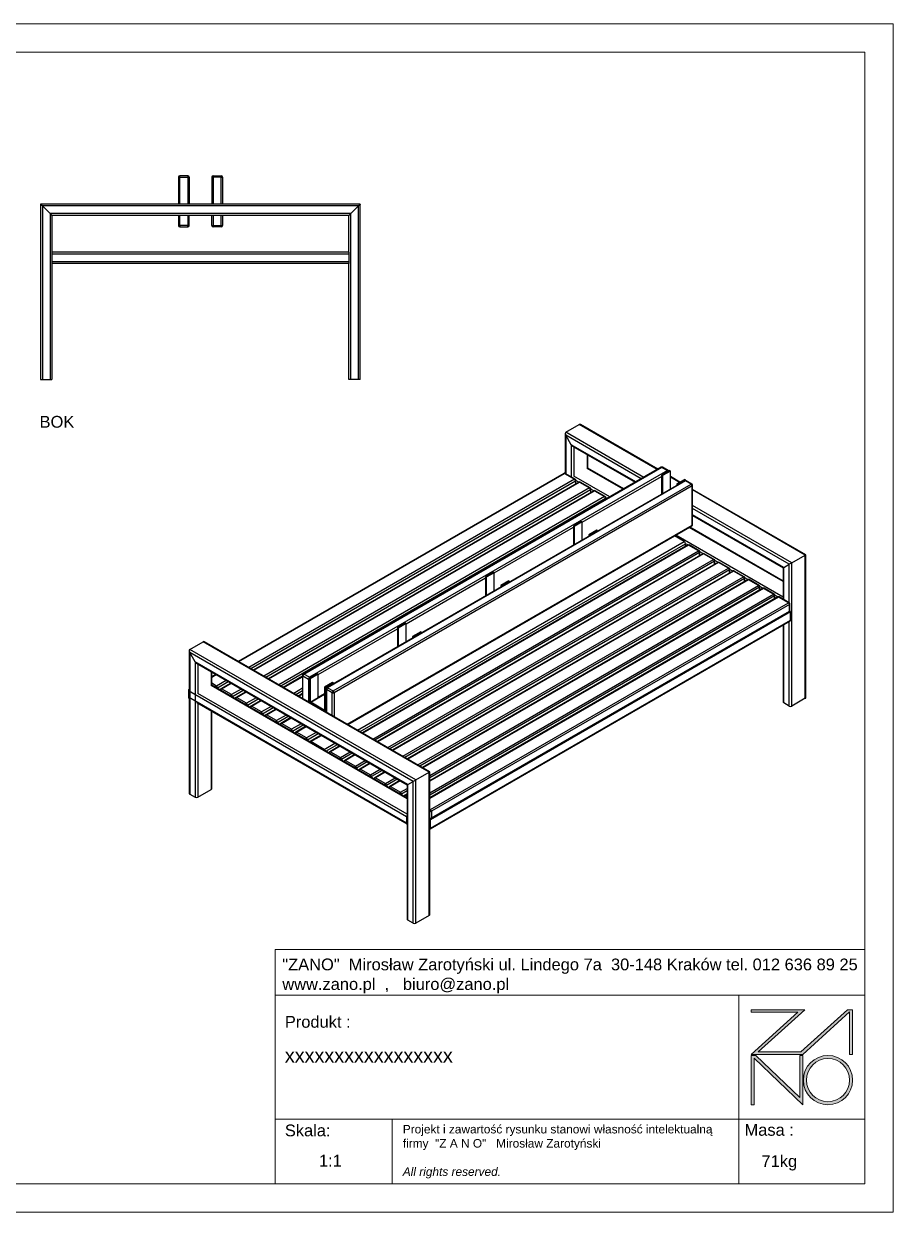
# Model space of a CAD drawing. Header units: millimetres. Extents: x 5602 to 11542, y -2001 to 2199.
# Drawn here: x 8468 to 11542, y -2001 to 2199 of the extents above; entities that cross this region are included whole.
import ezdxf

# ---------------------------------------------------------------- set-up
doc = ezdxf.new("R2010")
doc.units = ezdxf.units.MM
doc.layers.add('tabelka', color=155, linetype='Continuous')
doc.layers.add('WYMIAR', color=96, linetype='Continuous')

# ---------------------------------------------------------------- blocks, each defined once
blk = doc.blocks.new('izometria')
for p, q in [((2655.9, 1283.5), (2703.4, 1310.9)), ((2979.1, 1151.8), (2703.4, 1310.9)), ((2981, 1152.9), (2707.9, 1310.5)), ((2654, 1279.4), (2654, 1140.5)), ((2931.6, 1124.3), (2655.9, 1283.5)), ((2675.1, 1239.7), (2655.9, 1273.1)), ((2922.5, 1119.1), (2655.9, 1273.1)), ((2655.9, 1273.1), (2655.9, 1137.1)), ((2903.3, 1108), (2675.1, 1239.7)), ((2675.1, 1239.7), (2675.1, 1126)), ((2679.6, 1235), (2901.4, 1106.9)), ((2684.2, 1232.3), (2684.2, 1128.4)), ((2731.7, 1204.9), (2731.7, 1155.8)), ((2733.5, 1156.9), (2733.5, 1203.8)), ((2648.8, 1138.2), (1498.2, 474)), ((1499.7, 473.1), (2651.3, 1138)), ((2993.2, 1159.9), (1727.5, 429.2)), ((1730, 429), (2995.7, 1159.7)), ((3015.5, 1148.2), (1749.8, 417.6)), ((2651.3, 1138), (2686.7, 1117.6)), ((2689.2, 1117.8), (2653.8, 1138.2)), ((2858.9, 1082.4), (2731.7, 1155.8)), ((2860.7, 1083.4), (2733.5, 1156.9)), ((3022.6, 1148.2), (2994.3, 1131.9)), ((2995.7, 1159.7), (3015.5, 1148.2)), ((3025.4, 1146.6), (2997.1, 1130.3)), ((3018, 1148.5), (2998.2, 1159.9)), ((3022.6, 1148.2), (3025.4, 1146.6)), ((3025.4, 1082.2), (3025.4, 1146.6)), ((2686.7, 1117.6), (1535, 452.7)), ((1542.1, 448.7), (2690.2, 1111.5)), ((2701.9, 1107.6), (1551.2, 443.4)), ((1552.7, 442.5), (2704.4, 1107.4)), ((3076.6, 1111.7), (1810.9, 381.1)), ((3079.1, 1111.5), (1813.4, 380.8)), ((1833.2, 369.4), (3098.9, 1100.1)), ((3102.5, 1093.9), (1836.8, 363.3)), ((2811.4, 1054.9), (2684.2, 1128.4)), ((2690.2, 1111.5), (2690.2, 1100.9)), ((2701.9, 1107.7), (2691.7, 1113.6)), ((2691.7, 1101.8), (2691.7, 1113.5)), ((2704.4, 1107.4), (2739.7, 1087)), ((2742.2, 1087.2), (2706.9, 1107.6)), ((2714.3, 966.2), (2994.3, 1127.8)), ((2994.3, 1131.9), (2994.3, 1064.2)), ((2994.3, 1131.9), (2997.1, 1130.3)), ((2997.1, 1130.3), (2997.1, 1065.8)), ((3059.5, 1107.5), (3025.4, 1127.2)), ((3057.6, 1106.4), (3025.4, 1125)), ((3076.3, 1117.2), (3048, 1100.9)), ((3050.9, 1099.3), (3048, 1100.9)), ((3048, 1100.9), (3048, 1095.2)), ((3079.1, 1115.6), (3050.9, 1099.3)), ((3050.9, 1099.3), (3050.9, 1096.9)), ((3079.1, 1115.6), (3076.3, 1117.2)), ((3079.1, 1112.4), (3079.1, 1115.6)), ((3098.9, 1100.1), (3079.1, 1111.5)), ((3101.4, 1100.3), (3081.6, 1111.7)), ((3102.5, 955.1), (3102.5, 1093.9)), ((3103.9, 957.2), (3103.9, 1096)), ((2739.7, 1087), (1588.1, 422.1)), ((1595.1, 418), (2743.3, 1080.8)), ((2754.9, 1077), (1604.3, 412.8)), ((1605.7, 411.9), (2757.4, 1076.8)), ((2792.8, 1056.4), (1641.1, 391.5)), ((1648.2, 387.4), (2796.3, 1050.2)), ((2743.3, 1080.8), (2743.3, 1070.3)), ((2744.7, 1071.1), (2744.7, 1082.9)), ((2755, 1077), (2744.7, 1082.9)), ((2757.4, 1076.8), (2792.8, 1056.4)), ((2795.3, 1056.6), (2759.9, 1077)), ((2796.3, 1050.2), (2796.3, 1046.2)), ((2797.8, 1047.1), (2797.8, 1052.3)), ((2802.3, 1049.7), (2797.8, 1052.3)), ((3504.3, 850.7), (3103.9, 1081.9)), ((3502.4, 849.7), (3103.9, 1079.7)), ((3454.9, 822.2), (3103.9, 1024.8)), ((3445.8, 817), (3103.9, 1014.4)), ((2711.4, 968.6), (2683.2, 952.3)), ((2714.3, 967), (2686, 950.7)), ((2711.4, 968.6), (2714.3, 967)), ((2714.3, 902.6), (2714.3, 967)), ((3426.6, 805.9), (3103.9, 992.2)), ((3103.9, 990), (3424.7, 804.8)), ((1883.6, 251.5), (3102.5, 955.1)), ((1885.1, 250.7), (3101.4, 952.8)), ((2403.1, 786.6), (2683.2, 948.2)), ((2683.2, 952.3), (2686, 950.7)), ((2683.2, 952.3), (2683.2, 884.6)), ((2686, 950.7), (2686, 886.2)), ((2765.2, 937.6), (2736.9, 921.3)), ((2768, 936), (2739.7, 919.6)), ((2768, 936), (2765.2, 937.6)), ((2768, 933.6), (2768, 936)), ((3424.7, 755.7), (3092.3, 947.6)), ((3424.7, 757.9), (3094.2, 948.7)), ((1919.4, 230.8), (3074.6, 897.7)), ((1928.5, 225.6), (3079.1, 889.9)), ((3087.2, 885.2), (1936.6, 220.9)), ((3089.7, 884.9), (1938.1, 220.1)), ((2739.7, 919.6), (2736.9, 921.3)), ((2736.9, 921.3), (2736.9, 915.6)), ((2739.7, 919.6), (2739.7, 917.3)), ((3074.6, 897.7), (3040.3, 917.5)), ((3424.7, 700.8), (3044.8, 920.2)), ((3079.1, 880.5), (3079.1, 889.9)), ((3087.3, 885.2), (3079.1, 889.9)), ((3125.1, 864.5), (3089.7, 884.9)), ((3127.6, 864.7), (3092.2, 885.2)), ((1973.4, 199.6), (3125.1, 864.5)), ((3128.6, 858.4), (1980.5, 195.6)), ((3140.3, 854.5), (1989.6, 190.3)), ((3142.8, 854.3), (1991.1, 189.4)), ((3128.6, 847.8), (3128.6, 858.4)), ((3140.3, 854.6), (3130.1, 860.5)), ((3130.1, 848.7), (3130.1, 860.4)), ((3178.1, 833.9), (3142.8, 854.3)), ((3180.6, 834.1), (3145.3, 854.5)), ((3454.9, 822.2), (3502.4, 849.7)), ((3502.4, 343.4), (3502.4, 849.7)), ((3504.3, 346), (3504.3, 850.7)), ((2026.5, 169), (3178.1, 833.9)), ((3181.7, 827.8), (2033.5, 165)), ((3193.3, 823.9), (2042.7, 159.7)), ((3195.8, 823.7), (2044.1, 158.8)), ((2079.5, 138.4), (3231.2, 803.3)), ((3181.7, 817.2), (3181.7, 827.8)), ((3193.4, 824), (3183.1, 829.9)), ((3183.1, 818.1), (3183.1, 829.8)), ((3231.2, 803.3), (3195.8, 823.7)), ((3233.7, 803.5), (3198.3, 823.9)), ((3236.2, 787.4), (3236.2, 799.2)), ((3246.4, 793.3), (3236.2, 799.2)), ((3424.7, 804.8), (3424.7, 693.2)), ((3426.6, 805.9), (3445.8, 817)), ((3426.6, 692.1), (3426.6, 805.9)), ((3445.8, 681), (3445.8, 817)), ((3454.9, 316), (3454.9, 822.2)), ((3234.7, 797.1), (2086.6, 134.3)), ((2092, 607), (2372, 768.6)), ((3246.3, 793.3), (2095.7, 129.1)), ((3248.8, 793.1), (2097.2, 128.2)), ((2132.5, 107.8), (3284.2, 772.7)), ((3287.7, 766.5), (2139.6, 103.7)), ((3299.4, 762.7), (2148.7, 98.4)), ((3301.9, 762.4), (2150.2, 97.6)), ((2400.3, 789), (2372, 772.7)), ((2372, 772.7), (2374.9, 771.1)), ((2372, 772.7), (2372, 705)), ((2403.1, 787.4), (2374.9, 771.1)), ((2374.9, 771.1), (2374.9, 706.6)), ((2400.3, 789), (2403.1, 787.4)), ((2403.1, 722.9), (2403.1, 787.4)), ((2454.1, 758), (2425.8, 741.7)), ((2456.9, 756.4), (2428.6, 740)), ((2456.9, 756.4), (2454.1, 758)), ((2456.9, 754), (2456.9, 756.4)), ((3234.7, 786.6), (3234.7, 797.1)), ((3284.2, 772.7), (3248.8, 793.1)), ((3286.7, 772.9), (3251.3, 793.3)), ((3287.7, 756), (3287.7, 766.5)), ((3289.2, 756.8), (3289.2, 768.6)), ((3299.4, 762.7), (3289.2, 768.6)), ((3337.2, 742), (3301.9, 762.4)), ((3339.7, 742.3), (3304.4, 762.7)), ((2174.9, 71.1), (3337.2, 742)), ((3340.8, 735.9), (2174.9, 62.9)), ((3352.4, 732.1), (2174.9, 52.3)), ((3354.9, 731.8), (2174.9, 50.6)), ((2428.6, 740), (2425.8, 741.7)), ((2425.8, 741.7), (2425.8, 736)), ((2428.6, 740), (2428.6, 737.6)), ((3340.8, 725.4), (3340.8, 735.9)), ((3342.2, 726.2), (3342.2, 738)), ((3352.5, 732.1), (3342.2, 738)), ((3390.3, 711.4), (3354.9, 731.8)), ((3392.8, 711.7), (3357.4, 732.1)), ((2174.9, 9.8), (3390.3, 711.4)), ((3393.8, 705.3), (2174.9, 1.7)), ((3405.4, 701.5), (2174.9, -8.9)), ((3407.9, 701.2), (2174.9, -10.6)), ((2177.6, -49.9), (3443.3, 680.8)), ((3446.8, 674.7), (2181.1, -56)), ((3393.8, 694.7), (3393.8, 705.3)), ((3405.5, 701.5), (3395.3, 707.4)), ((3395.3, 695.6), (3395.3, 707.3)), ((3443.3, 680.8), (3407.9, 701.2)), ((3445.8, 681.1), (3410.4, 701.5)), ((3446.8, 651.8), (3446.8, 674.7)), ((3448.3, 653.9), (3448.3, 676.7)), ((2177.6, -85), (3450.4, 649.8)), ((2180.1, -81.2), (3445.8, 649.5)), ((2181.1, -78.9), (3446.8, 651.8)), ((3450.4, 649.8), (3447.6, 651.4)), ((3450.4, 619.6), (3450.4, 649.8)), ((1780.9, 427.3), (2060.9, 589)), ((2089.2, 609.4), (2060.9, 593.1)), ((2060.9, 593.1), (2060.9, 525.4)), ((2060.9, 593.1), (2063.7, 591.4)), ((2092, 607.8), (2063.7, 591.4)), ((2063.7, 591.4), (2063.7, 527)), ((2089.2, 609.4), (2092, 607.8)), ((2092, 543.3), (2092, 607.8)), ((2176.5, -117.5), (3449.3, 617.3)), ((2177.6, -115.2), (3450.4, 619.6)), ((3424.7, 603.1), (3424.7, 329.7)), ((3426.6, 327.1), (3426.6, 604.2)), ((3445.8, 316), (3445.8, 615.3)), ((2142.9, 578.4), (2114.6, 562.1)), ((2117.5, 560.4), (2114.6, 562.1)), ((2114.6, 562.1), (2114.6, 556.4)), ((2145.8, 576.8), (2117.5, 560.4)), ((2117.5, 560.4), (2117.5, 558)), ((2145.8, 576.8), (2142.9, 578.4)), ((2145.8, 574.4), (2145.8, 576.8)), ((1324.6, 511.9), (1324.6, 373.1)), ((1326.5, 516.1), (1374, 543.5)), ((2125.5, 54.8), (1326.5, 516.1)), ((2116.5, 49.6), (1326.5, 505.6)), ((1345.7, 472.3), (1326.5, 505.6)), ((1326.5, 505.6), (1326.5, 4.6)), ((2173.1, 82.2), (1374, 543.5)), ((2174.9, 83.3), (1378.6, 543.1)), ((2097.3, 38.5), (1345.7, 472.3)), ((1345.7, 472.3), (1345.7, -6.5)), ((1350.3, 467.5), (2095.4, 37.4)), ((1354.8, 464.9), (1354.8, 360.9)), ((1402.3, 437.5), (1402.3, 388.4)), ((1404.2, 389.5), (1404.2, 436.4)), ((1418.6, 428.1), (1404.2, 419.7)), ((1404.2, 418), (1420.1, 427.2)), ((1725, 421.2), (1657.3, 382.1)), ((1725, 424.9), (1725, 343.1)), ((1726.4, 422.9), (1746.2, 411.4)), ((1726.4, 342.2), (1726.4, 422.9)), ((1749.8, 417.6), (1730, 429)), ((1778.1, 429.8), (1749.8, 413.5)), ((1780.9, 428.2), (1752.6, 411.8)), ((1778.1, 429.8), (1780.9, 428.2)), ((1780.9, 346.5), (1780.9, 428.2)), ((2095.4, -11.7), (1402.3, 388.4)), ((1421, 386.9), (1404.2, 396.6)), ((2095.4, -9.6), (1404.2, 389.5)), ((1455.5, 406.8), (1421, 386.9)), ((1424.5, 380.8), (1462.5, 402.7)), ((1424.5, 377.7), (1424.5, 380.8)), ((1471.7, 397.4), (1436.2, 376.9)), ((1438.7, 376.7), (1473.1, 396.6)), ((1658.8, 381.3), (1725, 419.5)), ((1725, 378.7), (1694.1, 360.9)), ((1746.2, 411.4), (1746.2, 330.8)), ((1749.8, 413.5), (1752.6, 411.8)), ((1749.8, 413.5), (1749.8, 331.8)), ((1752.6, 411.8), (1752.6, 330.2)), ((1831.8, 398.8), (1803.5, 382.4)), ((1806.4, 380.8), (1803.5, 382.4)), ((1803.5, 382.4), (1803.5, 300.8)), ((1834.6, 397.1), (1806.4, 380.8)), ((1806.4, 380.8), (1806.4, 299.2)), ((1813.4, 380.8), (1833.2, 369.4)), ((1834.6, 397.1), (1831.8, 398.8)), ((1834.6, 394.7), (1834.6, 397.1)), ((2092.7, -75.5), (1322, 369.4)), ((1322, 369.4), (1322, 347.2)), ((2092.7, -97.7), (1322, 347.2)), ((1323.3, 344.3), (1324.6, 343.5)), ((1324.6, 343.5), (1324.6, 7.2)), ((2095.4, -66.6), (1354.8, 360.9)), ((1433.7, 372.6), (1433.7, 372.4)), ((1433.7, 372.6), (1433.7, 372.4)), ((1474, 356.3), (1438.7, 376.7)), ((1508.5, 376.2), (1474, 356.3)), ((1477.5, 350.2), (1515.6, 372.1)), ((1477.5, 347.1), (1477.5, 350.2)), ((1486.7, 342), (1486.7, 341.8)), ((1486.7, 342), (1486.7, 341.8)), ((1524.7, 366.8), (1489.2, 346.3)), ((1491.7, 346.1), (1526.2, 366)), ((1527, 325.7), (1491.7, 346.1)), ((1561.5, 345.6), (1527, 325.7)), ((1530.6, 319.5), (1568.6, 341.5)), ((1577.7, 336.2), (1542.2, 315.7)), ((1701.2, 356.8), (1725, 370.5)), ((1725, 360), (1710.3, 351.5)), ((1711.8, 350.7), (1725, 358.3)), ((1752.6, 330.2), (1780.9, 346.5)), ((1754.3, 329.2), (1803.5, 357.6)), ((1803.5, 359.8), (1780.9, 346.7)), ((1808.4, 376.7), (1808.4, 294.9)), ((1829.7, 363.3), (1809.9, 374.7)), ((1809.9, 374.7), (1809.9, 294.1)), ((1829.7, 282.6), (1829.7, 363.3)), ((1836.8, 363.3), (1836.8, 278.5)), ((3502.4, 343.4), (3454.9, 316)), ((1350.3, 328.7), (2094.1, -100.7)), ((1354.8, 326.1), (1354.8, -6.5)), ((1402.3, 298.7), (1402.3, 20.9)), ((1404.2, 23.5), (1404.2, 297.6)), ((1530.6, 316.5), (1530.6, 319.5)), ((1539.7, 311.4), (1539.7, 311.2)), ((1539.7, 311.4), (1539.7, 311.2)), ((1544.7, 315.5), (1579.2, 335.4)), ((1580.1, 295.1), (1544.7, 315.5)), ((1614.6, 315), (1580.1, 295.1)), ((1583.6, 288.9), (1621.6, 310.9)), ((1630.8, 305.6), (1595.3, 285.1)), ((1597.8, 284.8), (1632.2, 304.8)), ((1749.8, 331.8), (1752.6, 330.2)), ((1752.4, 330.3), (1751.1, 329.5)), ((1753.1, 326.9), (1754.3, 327.6)), ((1801.8, 301.8), (1754.3, 329.2)), ((1801.8, 300.1), (1754.3, 327.6)), ((1772.3, 315.8), (1773.5, 316.5)), ((1778.5, 312.2), (1779.8, 312.9)), ((1801.8, 301.8), (1803.5, 302.8)), ((1806.4, 299.2), (1803.5, 300.8)), ((1806.4, 299.2), (1808.4, 300.4)), ((1808.2, 295), (1808.4, 295.1)), ((3445.8, 316), (3426.6, 327.1)), ((1583.6, 285.9), (1583.6, 288.9)), ((1592.8, 280.8), (1592.8, 280.6)), ((1592.8, 280.8), (1592.8, 280.6)), ((1633.1, 264.4), (1597.8, 284.8)), ((1667.6, 284.3), (1633.1, 264.4)), ((1636.6, 258.3), (1674.7, 280.3)), ((1636.6, 255.3), (1636.6, 258.3)), ((1683.8, 275), (1648.3, 254.5)), ((1650.8, 254.2), (1685.3, 274.1)), ((1686.1, 233.8), (1650.8, 254.2)), ((1720.6, 253.7), (1686.1, 233.8)), ((1645.8, 250.2), (1645.8, 250)), ((1645.8, 250.2), (1645.8, 250)), ((1689.7, 227.7), (1727.7, 249.6)), ((1689.7, 224.6), (1689.7, 227.7)), ((1698.8, 219.5), (1698.8, 219.4)), ((1698.8, 219.5), (1698.8, 219.4)), ((1736.8, 244.4), (1701.3, 223.9)), ((1703.8, 223.6), (1738.3, 243.5)), ((1739.2, 203.2), (1703.8, 223.6)), ((1773.7, 223.1), (1739.2, 203.2)), ((1742.7, 197.1), (1780.7, 219)), ((1790.5, 213.4), (1751.1, 190.7)), ((1754.3, 190.4), (1792.3, 212.3)), ((1742.7, 194), (1742.7, 197.1)), ((1753.1, 188), (1754.3, 188.8)), ((1801.8, 163), (1754.3, 190.4)), ((1801.8, 161.3), (1754.3, 188.8)), ((1772.3, 176.9), (1773.5, 177.7)), ((1778.5, 173.3), (1779.8, 174.1)), ((1801.8, 163), (1839.8, 184.9)), ((1808.2, 156.2), (1848.9, 179.7)), ((1857, 175), (1821.5, 154.5)), ((1858.5, 174.1), (1824, 154.2)), ((1819, 150.1), (1819, 150)), ((1819, 150), (1819, 150.1)), ((1824, 154.2), (1859.4, 133.8)), ((1859.4, 133.8), (1893.9, 153.7)), ((1900.9, 149.6), (1862.9, 127.7)), ((1862.9, 127.7), (1862.9, 124.6)), ((1910.1, 144.4), (1874.6, 123.9)), ((1911.5, 143.5), (1877.1, 123.6)), ((1872.1, 119.5), (1872.1, 119.4)), ((1872.1, 119.3), (1872.1, 119.5)), ((1877.1, 123.6), (1912.4, 103.2)), ((1912.4, 103.2), (1946.9, 123.1)), ((1954, 119), (1916, 97.1)), ((1916, 97.1), (1916, 94)), ((1925.1, 88.9), (1925.1, 88.7)), ((1925.1, 88.7), (1925.1, 88.9)), ((1963.1, 113.7), (1927.6, 93.2)), ((1964.6, 112.9), (1930.1, 93)), ((1930.1, 93), (1965.4, 72.6)), ((1965.4, 72.6), (1999.9, 92.5)), ((2007, 88.4), (1969, 66.5)), ((1969, 66.5), (1969, 63.4)), ((1978.1, 58.3), (1978.1, 58.1)), ((1978.1, 58.1), (1978.1, 58.3)), ((2016.1, 83.1), (1980.6, 62.6)), ((2017.6, 82.3), (1983.1, 62.4)), ((1983.1, 62.4), (2018.5, 42)), ((2018.5, 42), (2053, 61.9)), ((2060, 57.8), (2022, 35.8)), ((2069.2, 52.5), (2033.7, 32)), ((2070.6, 51.7), (2036.2, 31.8)), ((2097.3, 38.5), (2116.5, 49.6)), ((2116.5, -451.4), (2116.5, 49.6)), ((2125.5, 54.8), (2173.1, 82.2)), ((2125.5, -451.4), (2125.5, 54.8)), ((2173.1, -424), (2173.1, 82.2)), ((2174.9, -421.4), (2174.9, 83.3)), ((1326.5, 4.6), (1345.7, -6.5)), ((1354.8, -6.5), (1402.3, 20.9)), ((2022, 35.8), (2022, 32.8)), ((2031.2, 27.7), (2031.2, 27.5)), ((2031.2, 27.5), (2031.2, 27.7)), ((2036.2, 31.8), (2071.5, 11.4)), ((2071.5, 11.4), (2095.4, 25.1)), ((2095.4, 17), (2075.1, 5.2)), ((2075.1, 5.2), (2075.1, 2.2)), ((2095.4, 6.4), (2086.7, 1.4)), ((2095.4, 4.7), (2089.2, 1.1)), ((2089.2, 1.1), (2095.4, -2.4)), ((2095.4, 37.4), (2095.4, -437.7)), ((2097.3, -440.3), (2097.3, 38.5)), ((2084.2, -2.9), (2084.2, -3.1)), ((2084.2, -3.1), (2084.2, -2.9)), ((2092.7, -75.5), (2092.7, -97.7)), ((2094.1, -74.7), (2094.1, -96.9)), ((2174.9, -48.3), (2177.6, -49.9)), ((2174.9, -81.1), (2175.1, -81.2)), ((2177.6, -85), (2174.9, -83.5)), ((2181.1, -56), (2181.1, -78.9)), ((2095.4, -97.6), (2094.1, -96.9)), ((2177.6, -115.2), (2177.6, -85)), ((2116.5, -451.4), (2097.3, -440.3)), ((2173.1, -424), (2125.5, -451.4))]:
    blk.add_line(p, q)
at = {"flags": 128}
for points in [[(3450.4, 619.6), (3450.3, 618.8), (3450.1, 618.2), (3449.8, 617.6), (3449.3, 617.3), (3449.3, 617.3)], [(2175.1, -81.2), (2175.1, -81.2), (2174.9, -81.1)], [(2174.9, -117.6), (2175.4, -117.7), (2176, -117.7), (2176.5, -117.5), (2177, -117.1), (2177.3, -116.6), (2177.5, -116), (2177.6, -115.2)]]:
    blk.add_lwpolyline(points, dxfattribs=at)
for centre, radius, start, end in [((2651.3, 1133.9), 5, 60.0027, 119.9973), ((2649.9, 1136), 2.51, 54.3828, 114.3071), ((2652.8, 1136), 2.51, 65.6918, 125.6187), ((2661.9, 1136), 10.7, 137.849, 164.1219), ((2995.7, 1155.6), 5, 60.0027, 119.9973), ((2994.2, 1157.6), 2.51, 54.3811, 114.3089), ((2997.2, 1157.6), 2.51, 65.6903, 125.6202), ((3017, 1146.2), 2.51, 65.6903, 125.6202), ((3011.7, 1142.1), 7.21, 28.856, 58.0456), ((3015.5, 1144.2), 5, 30.0039, 60.0027), ((2688.2, 1115.5), 2.51, 65.6918, 125.6187), ((2682.6, 1111.1), 7.68, 2.6054, 57.3944), ((2686.7, 1113.5), 5, 0, 60.0027), ((2689.2, 1113.8), 2.51, 294.3748, 354.3035), ((2704.4, 1103.3), 5, 60.0027, 119.9973), ((2702.9, 1105.3), 2.51, 54.3827, 114.3073), ((2705.8, 1105.3), 2.51, 65.6918, 125.6187), ((3079.1, 1107.4), 5, 60.0027, 119.9973), ((3077.7, 1109.5), 2.51, 54.3814, 114.3081), ((3080.6, 1109.5), 2.51, 65.6903, 125.6202), ((3100.4, 1098), 2.51, 65.6903, 125.6202), ((3094.8, 1093.6), 7.68, 2.6052, 57.3948), ((3098.9, 1096), 5, 0, 60.0027), ((3101.4, 1096.2), 2.51, 294.3735, 354.3057), ((2741.2, 1084.9), 2.51, 65.6918, 125.6187), ((2735.6, 1080.5), 7.68, 2.6055, 57.3944), ((2739.7, 1082.9), 5, 0, 60.0027), ((2742.2, 1083.1), 2.51, 294.3754, 354.3032), ((2757.4, 1072.7), 5, 60.0027, 119.9973), ((2755.9, 1074.7), 2.51, 54.3828, 114.3072), ((2758.9, 1074.7), 2.51, 65.6918, 125.6187), ((2794.2, 1054.3), 2.51, 65.6918, 125.6187), ((2788.6, 1049.9), 7.68, 2.6053, 57.3945), ((2792.8, 1052.3), 5, 0, 60.0027), ((2795.3, 1052.5), 2.51, 294.3745, 354.3035), ((3098.9, 957.2), 5, 299.9973, 0), ((3099.7, 955), 2.75, 308.4608, 2.8523), ((3101.4, 957.4), 2.51, 294.3735, 354.3057), ((3069.3, 889.4), 9.84, 2.6054, 57.3945), ((3089.7, 880.8), 5, 60.0027, 119.9973), ((3088.3, 882.9), 2.51, 54.3827, 114.3077), ((3091.2, 882.9), 2.51, 65.6918, 125.6187), ((3126.6, 862.5), 2.51, 65.6918, 125.6187), ((3121, 858), 7.68, 2.6053, 57.3945), ((3125.1, 860.4), 5, 0, 60.0027), ((3127.6, 860.7), 2.51, 294.3735, 354.3057), ((3142.8, 850.2), 5, 60.0027, 119.9973), ((3141.3, 852.2), 2.51, 54.3833, 114.3071), ((3144.2, 852.2), 2.51, 65.6918, 125.6187), ((3179.6, 831.8), 2.51, 65.6918, 125.6187), ((3174, 827.4), 7.68, 2.605, 57.3948), ((3178.1, 829.8), 5, 0, 60.0027), ((3180.6, 830.1), 2.51, 294.375, 354.3019), ((3195.8, 819.6), 5, 60.0027, 119.9973), ((3194.4, 821.6), 2.51, 54.3825, 114.307), ((3197.3, 821.6), 2.51, 65.6918, 125.6187), ((3232.6, 801.2), 2.51, 65.6918, 125.6187), ((3227, 796.8), 7.68, 2.6059, 57.3943), ((3231.2, 799.2), 5, 0, 60.0027), ((3233.7, 799.4), 2.51, 294.3765, 354.3026), ((3248.8, 789), 5, 60.0027, 119.9973), ((3247.4, 791), 2.51, 54.3825, 114.307), ((3250.3, 791), 2.51, 65.6918, 125.6187), ((3285.7, 770.6), 2.51, 65.6918, 125.6187), ((3280.1, 766.2), 7.68, 2.6059, 57.3939), ((3284.2, 768.6), 5, 0, 60.0027), ((3286.7, 768.8), 2.51, 294.3765, 354.3026), ((3301.9, 758.4), 5, 60.0027, 119.9973), ((3300.4, 760.4), 2.51, 54.383, 114.3066), ((3303.3, 760.4), 2.51, 65.6918, 125.6187), ((3338.7, 740), 2.51, 65.6918, 125.6187), ((3333.1, 735.6), 7.68, 2.6058, 57.394), ((3337.2, 738), 5, 360, 60.0027), ((3339.7, 738.2), 2.51, 294.3749, 354.3043), ((3354.9, 727.8), 5, 60.0027, 119.9973), ((3353.4, 729.8), 2.51, 54.3827, 114.3077), ((3356.4, 729.8), 2.51, 65.6918, 125.6187), ((3391.7, 709.4), 2.51, 65.6918, 125.6187), ((3386.1, 704.9), 7.68, 2.6058, 57.394), ((3390.3, 707.3), 5, 0, 60.0027), ((3392.8, 707.6), 2.51, 294.3765, 354.3026), ((3407.9, 697.1), 5, 60.0027, 119.9973), ((3406.5, 699.2), 2.52, 54.3846, 114.3049), ((3409.4, 699.2), 2.51, 65.6918, 125.6187), ((3432.8, 691), 10.8, 138.0198, 161.0264), ((3430.7, 692.2), 7.22, 145.097, 166.6009), ((3444.8, 678.8), 2.51, 65.6918, 125.6187), ((3439.2, 674.3), 7.68, 2.6058, 57.394), ((3443.3, 676.7), 5, 0, 60.0027), ((3445.8, 677), 2.51, 294.3765, 354.3026), ((3443.3, 653.9), 5, 299.9973, 0), ((3444.6, 651.5), 2.27, 302.0968, 9.2118), ((3445.8, 654.1), 2.51, 294.3765, 354.3026), ((1730, 424.9), 5, 119.9973, 180), ((1727.5, 425.1), 2.51, 185.695, 245.6253), ((1734.1, 422.5), 7.68, 122.6053, 177.3947), ((1728.5, 426.9), 2.51, 54.3811, 114.3089), ((1425.2, 380.4), 7.74, 122.6459, 169.8357), ((1421.1, 387.3), 7.38, 266.8359, 297.7976), ((1416.8, 380.4), 7.68, 2.6054, 57.3944), ((1753.9, 411.1), 7.68, 122.6053, 177.3947), ((1749.6, 417.8), 7.21, 241.9602, 271.1439), ((1746, 411.4), 7.21, 28.856, 58.0456), ((1813.4, 376.7), 5, 119.9973, 180), ((1817.6, 374.3), 7.68, 122.6053, 177.3947), ((1812, 378.8), 2.51, 54.3814, 114.3081), ((1331.9, 369), 9.9, 136.97, 177.3027), ((1325.1, 346.9), 3.14, 173.5804, 235.1072), ((1438.7, 372.6), 5, 119.9973, 180), ((1442.9, 370.1), 7.85, 122.9742, 169.5073), ((1437.2, 374.7), 2.51, 54.3827, 114.3073), ((1478.2, 349.8), 7.74, 122.6459, 169.8357), ((1474.1, 356.7), 7.38, 266.8359, 297.7974), ((1469.9, 349.8), 7.68, 2.6055, 57.3944), ((1491.7, 342), 5, 119.9973, 180), ((1496, 339.5), 7.85, 122.9742, 169.5073), ((1490.2, 344), 2.51, 54.3828, 114.3072), ((1810.9, 377), 2.51, 185.6934, 245.6263), ((1837.4, 362.9), 7.68, 122.6053, 177.3947), ((1833.2, 370.1), 7.69, 242.6095, 297.3905), ((1829.1, 362.9), 7.68, 2.6052, 57.3948), ((3501.1, 346.3), 3.22, 294.3769, 354.3037), ((1531.2, 319.1), 7.74, 122.6459, 169.8357), ((1527.1, 326.1), 7.37, 266.8357, 297.7979), ((1522.9, 319.2), 7.68, 2.6053, 57.3945), ((1544.7, 311.4), 5, 119.9973, 180), ((1549, 308.9), 7.85, 122.9742, 169.5073), ((1543.3, 313.4), 2.51, 54.3827, 114.3071), ((1584.3, 288.5), 7.74, 122.6459, 169.8357), ((1575.9, 288.6), 7.68, 2.6056, 57.3944), ((1752.5, 327.1), 2.76, 50.2926, 148.5436), ((1753.1, 326), 2.01, 51.6633, 128.0824), ((1796.5, 293.4), 9.9, 16.9712, 57.3031), ((1798.3, 294.6), 6.56, 24.1756, 57.726), ((3427.9, 330), 3.22, 185.6933, 245.6246), ((3450.4, 324.7), 9.84, 242.6105, 297.3901), ((1580.2, 295.5), 7.38, 266.8357, 297.7974), ((1597.8, 280.8), 5, 119.9973, 180), ((1602, 278.3), 7.85, 122.9742, 169.5073), ((1596.3, 282.8), 2.51, 54.3831, 114.3068), ((1637.3, 257.9), 7.74, 122.6459, 169.8357), ((1633.2, 264.8), 7.38, 266.8361, 297.7975), ((1629, 258), 7.68, 2.6055, 57.3943), ((1650.8, 250.2), 5, 119.9973, 180), ((1655.1, 247.7), 7.85, 122.9742, 169.5073), ((1649.3, 252.2), 2.51, 54.3827, 114.3068), ((1690.3, 227.3), 7.74, 122.6459, 169.8357), ((1686.2, 234.2), 7.37, 266.8353, 297.7983), ((1682, 227.4), 7.68, 2.6052, 57.3946), ((1703.8, 219.5), 5, 119.9973, 180), ((1708.1, 217), 7.85, 122.9742, 169.5073), ((1702.4, 221.6), 2.51, 54.3826, 114.3074), ((1743.4, 196.7), 7.74, 122.6459, 169.8357), ((1739.3, 203.6), 7.37, 266.8351, 297.7989), ((1735, 196.7), 7.68, 2.605, 57.3946), ((1752.5, 188.3), 2.76, 50.2918, 148.5437), ((1753.1, 187.2), 2.01, 51.6655, 128.0802), ((1796.5, 154.6), 9.89, 16.971, 57.3035), ((1798.3, 155.8), 6.56, 24.177, 57.7246), ((1824, 150.1), 5, 119.9973, 180), ((1828.2, 147.7), 7.74, 122.6459, 169.8357), ((1822.6, 152.2), 2.51, 54.3827, 114.3077), ((1863.7, 127.2), 7.85, 122.9742, 169.5073), ((1859.5, 134.3), 7.48, 267.0633, 297.5708), ((1855.2, 127.3), 7.68, 2.6053, 57.3945), ((1877.1, 119.5), 5, 119.9973, 180), ((1881.2, 117.1), 7.74, 122.6459, 169.8357), ((1875.6, 121.6), 2.51, 54.3833, 114.3071), ((1916.7, 96.6), 7.85, 122.9742, 169.5073), ((1912.5, 103.7), 7.48, 267.0615, 297.5726), ((1908.3, 96.7), 7.68, 2.605, 57.3948), ((1930.1, 88.9), 5, 119.9973, 180), ((1934.3, 86.5), 7.74, 122.6459, 169.8357), ((1928.6, 90.9), 2.51, 54.3825, 114.307), ((1969.7, 66), 7.85, 122.9742, 169.5073), ((1965.5, 73.1), 7.48, 267.0613, 297.5718), ((1961.3, 66.1), 7.68, 2.6059, 57.3943), ((1983.1, 58.3), 5, 119.9973, 180), ((1987.3, 55.9), 7.74, 122.6459, 169.8357), ((1981.7, 60.3), 2.51, 54.3825, 114.307), ((1327.8, 7.5), 3.22, 185.6948, 245.6252), ((1401, 23.9), 3.22, 294.3747, 354.3051), ((2022.8, 35.4), 7.85, 122.9742, 169.5073), ((2018.6, 42.5), 7.48, 267.0613, 297.5718), ((2014.3, 35.5), 7.68, 2.6059, 57.3939), ((2036.2, 27.7), 5, 119.9973, 180), ((2040.3, 25.2), 7.74, 122.6459, 169.8357), ((2034.7, 29.7), 2.51, 54.383, 114.3066), ((2075.8, 4.8), 7.85, 122.9742, 169.5073), ((2071.6, 11.9), 7.48, 267.0607, 297.5725), ((2067.4, 4.9), 7.68, 2.6058, 57.394), ((2089.2, -2.9), 5, 119.9973, 180), ((2093.4, -5.4), 7.74, 122.6459, 169.8357), ((2087.7, -0.9), 2.51, 54.3827, 114.3077), ((1350.3, 2.2), 9.84, 242.6097, 297.3903), ((2102.6, -76), 9.9, 136.97, 177.3027), ((2100.7, -75), 6.56, 144.1747, 177.7235), ((2181.6, -56.2), 7.48, 122.4234, 152.9445), ((2177.6, -49), 7.85, 250.4943, 297.0213), ((2177.6, -71.9), 7.85, 250.4943, 297.0213), ((2177.6, -76.8), 5, 240.0027, 299.9973), ((2173.4, -56.4), 7.68, 2.6058, 57.394), ((2178.9, -79.2), 2.27, 302.0968, 9.2118), ((2095.5, -98.2), 2.76, 170.2863, 268.5351), ((2096.1, -97.2), 2.01, 171.6617, 248.075), ((2098.6, -437.4), 3.22, 185.6936, 245.6257), ((2121, -442.7), 9.84, 242.6102, 297.3899), ((2171.7, -421.1), 3.22, 294.3758, 354.3055)]:
    blk.add_arc(centre, radius, start, end)
for centre, major_axis, ratio, start_param, end_param in [((2707.9, 1303.1), (-4.53, 7.84), 0.577335, 5.497828, 6.283145), ((2707.9, 1303.1), (-4.53, 7.84), 0.577335, 5.497828, 6.283145), ((2660.4, 1275.7), (-4.53, 7.84), 0.577335, 6.283145, 7.853941), ((2660.4, 1275.7), (-4.53, 7.84), 0.577335, 6.283145, 7.853941), ((2679.6, 1242.4), (-4.53, 7.84), 0.577335, 1.570756, 2.356235), ((2679.6, 1242.4), (-4.53, 7.84), 0.577335, 1.570756, 2.356235), ((3497.9, 847), (6.4, 3.7), 0.00007, 6.283145, 7.068543), ((3497.9, 847), (6.4, 3.7), 0.00007, 0.000041, 0.785358), ((3431.1, 808.5), (6.4, 3.7), 0.00007, 2.356154, 3.141552), ((3431.1, 808.5), (6.4, 3.7), 0.00007, 2.356154, 3.141633), ((3450.4, 819.6), (6.4, 3.7), 0.00007, 0.785358, 2.356154), ((3450.4, 819.6), (6.4, 3.7), 0.00007, 0.785358, 2.356154), ((1331, 508.2), (-4.53, 7.84), 0.577335, 6.283145, 7.853941), ((1331, 508.2), (-4.53, 7.84), 0.577335, 6.283145, 7.853941), ((1378.6, 535.7), (-4.53, 7.84), 0.577335, 5.497828, 6.283145), ((1378.6, 535.7), (-4.53, 7.84), 0.577335, 5.497828, 6.283145), ((1350.3, 474.9), (-4.53, 7.84), 0.577335, 1.570756, 2.356235), ((1350.3, 474.9), (-4.53, 7.84), 0.577335, 1.570756, 2.356235), ((2121, 52.2), (6.4, 3.7), 0.00007, 0.785358, 2.356154), ((2121, 52.2), (6.4, 3.7), 0.00007, 0.785358, 2.356154), ((2168.5, 79.6), (6.4, 3.7), 0.00007, 6.283145, 7.068543), ((2168.5, 79.6), (6.4, 3.7), 0.00007, 0.000041, 0.785358), ((2101.8, 41.1), (6.4, 3.7), 0.00007, 2.356154, 3.141552), ((2101.8, 41.1), (6.4, 3.7), 0.00007, 2.356154, 3.141633)]:
    blk.add_ellipse(centre, major_axis=major_axis, ratio=ratio, start_param=start_param, end_param=end_param)
blk = doc.blocks.new('zano')
at = {"layer": 'Defpoints', "lineweight": 5}
for points in [[(6270.2, 3716.2), (6270.2, 3707.4), (6434.8, 3707.4), (6270.2, 3558.4), (6452.4, 3558.4), (6617.9, 3708.2), (6617.9, 3558.4), (6628.6, 3558.4), (6628.6, 3716.2), (6610.7, 3716.2), (6446.1, 3567.2), (6295.4, 3567.2), (6459.9, 3716.2), (6270.2, 3716.2), (6270.2, 3707.4)], [(6270.2, 3554.4), (6286.2, 3554.4), (6441.7, 3405.6), (6441.7, 3554.4), (6452.4, 3554.4), (6452.4, 3380.5), (6281, 3544.6), (6281, 3380.5), (6270.2, 3380.5)]]:
    blk.add_hatch(color=251, dxfattribs=at).paths.add_polyline_path(points)
h = blk.add_hatch(color=251, dxfattribs=at)
h.paths.add_polyline_path([(6454.7, 3467.4, 1), (6628.6, 3467.4, 1)])
h.paths.add_polyline_path([(6617.9, 3467.4, -1), (6465.4, 3467.4, -1)], flags=16)
at = {"layer": 'Defpoints', "color": 251, "lineweight": 5}
blk.add_lwpolyline([(6434.8, 3707.4), (6270.2, 3558.4), (6452.4, 3558.4), (6617.9, 3708.2), (6617.9, 3558.4), (6628.6, 3558.4), (6628.6, 3716.2), (6610.7, 3716.2), (6446.1, 3567.2), (6295.4, 3567.2), (6459.9, 3716.2), (6270.2, 3716.2), (6270.2, 3707.4), (6432.1, 3707.4)], dxfattribs=at)
for points in [[(6270.2, 3716.2), (6270.2, 3707.4), (6434.8, 3707.4), (6270.2, 3558.4), (6452.4, 3558.4), (6617.9, 3708.2), (6617.9, 3558.4), (6628.6, 3558.4), (6628.6, 3716.2), (6610.7, 3716.2), (6446.1, 3567.2), (6295.4, 3567.2), (6459.9, 3716.2), (6270.2, 3716.2), (6270.2, 3707.4)], [(6270.2, 3554.4), (6286.2, 3554.4), (6441.7, 3405.6), (6441.7, 3554.4), (6452.4, 3554.4), (6452.4, 3380.5), (6281, 3544.6), (6281, 3380.5), (6270.2, 3380.5)]]:
    blk.add_lwpolyline(points, close=True, dxfattribs=at)
for radius in [87, 76.3]:
    blk.add_circle((6541.7, 3467.4), radius, dxfattribs=at)
blk = doc.blocks.new('TABELA')
at = {"layer": 'tabelka', "lineweight": 5}
for p, q in [((4587.4, 3929.4), (6672.4, 3929.4)), ((4587.4, 3767.6), (4587.4, 3929.4)), ((4587.4, 3929.4), (6672.4, 3929.4)), ((6226.5, 3767.6), (6226.5, 3329)), ((4587.4, 3329), (6672.4, 3329)), ((5001.6, 3329), (5001.6, 3100.4)), ((6226.5, 3329), (6226.5, 3100.4))]:
    blk.add_line(p, q, dxfattribs=at)
blk.add_lwpolyline([(4587.4, 3767.6), (6672.4, 3767.6), (6672.4, 3100.4), (4587.4, 3100.4)], close=True, dxfattribs=at)
blk.add_blockref('zano', (0, 0))
at = {"layer": 'tabelka', "lineweight": 5, "attachment_point": 1}
for s, insert, char_height, width in [('{\\fArial|b0|i0|c238|p34;"ZANO"  Mirosław Zarotyński ul. Lindego 7a  30-148 Kraków tel. 012 636 89 25\\Pwww.zano.pl  ,   biuro@zano.pl}', (4613, 3896.9), 41.595, 2040.38), ('{\\fArial|b0|i0|c238|p34;Produkt : }', (4622, 3694.1), 41.595, 265.273), ('{\\fArial|b0|i0|c238|p34;xxxxxxxxxxxxxxxxx}', (4622, 3579.5), 50, 713.135), ('{\\fArial|b0|i0|c238|p34;Skala: }', (4622, 3310.3), 41.595, 191.675), ('{\\fArial|b0|i0|c238|p34;Masa :}', (6246.7, 3312.2), 41.595, 200.457), ('{\\fArial|b0|i0|c238|p34;1:1}', (4742.5, 3203.5), 41.595, 42.482), ('{\\fArial|b0|i0|c238|p34;71kg}', (6306.7, 3201.8), 41.595, 42.482)]:
    blk.add_mtext(s, dxfattribs=dict(at, insert=insert, char_height=char_height, width=width))
at = {"layer": 'tabelka', "color": 1, "lineweight": 5, "insert": (5038.9, 3308.9), "char_height": 30, "width": 1186.12, "attachment_point": 1}
blk.add_mtext('{\\fArial|b0|i0|c0|p34;Projekt i zawartość rysunku stanowi własność intelektualną firmy \\fArial|b0|i0|c238|p34; "Z A N O"   Mirosław Zarotyński\\fArial|b0|i1|c238|p34;\\P\\PAll rights reserved.}', dxfattribs=at)
blk = doc.blocks.new('bok')
for p, q in [((-433.9, -693.3), (-433.9, -788.3)), ((-428.9, -693.3), (-433.9, -693.3)), ((-428.9, -693.3), (-428.9, -688.3)), ((-400.9, -688.3), (-428.9, -688.3)), ((-428.9, -693.3), (-400.9, -693.3)), ((-428.9, -788.3), (-428.9, -693.3)), ((-400.9, -688.3), (-400.9, -693.3)), ((-395.9, -693.3), (-400.9, -693.3)), ((-400.9, -693.3), (-400.9, -788.3)), ((-395.9, -693.3), (-395.9, -788.3)), ((-315.9, -693.3), (-310.9, -693.3)), ((-315.9, -693.3), (-315.9, -788.3)), ((-310.9, -688.3), (-310.9, -693.3)), ((-310.9, -688.3), (-282.9, -688.3)), ((-282.9, -693.3), (-310.9, -693.3)), ((-310.9, -693.3), (-310.9, -788.3)), ((-282.9, -693.3), (-282.9, -688.3)), ((-282.9, -693.3), (-277.9, -693.3)), ((-282.9, -788.3), (-282.9, -693.3)), ((-277.9, -693.3), (-277.9, -788.3)), ((209.1, -788.3), (-920.9, -788.3)), ((-920.9, -788.3), (-920.9, -958.3)), ((202.7, -794.7), (-914.5, -794.7)), ((-887.3, -821.9), (-914.5, -794.7)), ((-914.5, -794.7), (-914.5, -1408.3)), ((175.5, -821.9), (202.7, -794.7)), ((202.7, -1408.3), (202.7, -794.7)), ((209.1, -1408.3), (209.1, -788.3)), ((175.5, -821.9), (-887.3, -821.9)), ((-887.3, -821.9), (-887.3, -1408.3)), ((169.1, -828.3), (-880.9, -828.3)), ((-880.9, -828.3), (-880.9, -998.3)), ((-433.9, -828.3), (-433.9, -863.3)), ((-428.9, -863.3), (-428.9, -828.3)), ((-400.9, -828.3), (-400.9, -863.3)), ((-395.9, -863.3), (-395.9, -828.3)), ((-315.9, -863.3), (-315.9, -828.3)), ((-310.9, -828.3), (-310.9, -863.3)), ((-282.9, -863.3), (-282.9, -828.3)), ((-277.9, -828.3), (-277.9, -863.3)), ((169.1, -958.3), (169.1, -828.3)), ((175.5, -1408.3), (175.5, -821.9)), ((-428.9, -863.3), (-433.9, -863.3)), ((-400.9, -863.3), (-428.9, -863.3)), ((-428.9, -863.3), (-428.9, -868.3)), ((-428.9, -868.3), (-400.9, -868.3)), ((-400.9, -868.3), (-400.9, -863.3)), ((-395.9, -863.3), (-400.9, -863.3)), ((-315.9, -863.3), (-310.9, -863.3)), ((-310.9, -863.3), (-282.9, -863.3)), ((-310.9, -868.3), (-310.9, -863.3)), ((-282.9, -868.3), (-310.9, -868.3)), ((-282.9, -863.3), (-282.9, -868.3)), ((-282.9, -863.3), (-277.9, -863.3)), ((-920.9, -958.3), (-920.9, -964.7)), ((-920.9, -964.7), (-920.9, -991.9)), ((169.1, -958.3), (-880.9, -958.3)), ((169.1, -964.7), (-880.9, -964.7)), ((169.1, -958.3), (169.1, -964.7)), ((169.1, -964.7), (169.1, -991.9)), ((-920.9, -991.9), (-920.9, -998.3)), ((-920.9, -998.3), (-920.9, -1408.3)), ((169.1, -991.9), (-880.9, -991.9)), ((169.1, -998.3), (-880.9, -998.3)), ((-880.9, -998.3), (-880.9, -1408.3)), ((169.1, -991.9), (169.1, -998.3)), ((169.1, -1408.3), (169.1, -998.3)), ((-920.9, -1408.3), (-914.5, -1408.3)), ((-914.5, -1408.3), (-887.3, -1408.3)), ((-887.3, -1408.3), (-880.9, -1408.3)), ((175.5, -1408.3), (169.1, -1408.3)), ((202.7, -1408.3), (175.5, -1408.3)), ((209.1, -1408.3), (202.7, -1408.3))]:
    blk.add_line(p, q)
at = {"flags": 128}
for points in [[(-914.5, -794.7), (-915.8, -793.4), (-917, -792.2), (-918.1, -791.1), (-919.1, -790.1), (-919.9, -789.3), (-920.4, -788.7), (-920.8, -788.4), (-920.9, -788.3)], [(-920.9, -788.3), (-920.8, -788.4), (-920.6, -788.6), (-920.1, -789.1), (-919.4, -789.8), (-918.7, -790.5), (-917.7, -791.5), (-916.7, -792.5), (-915.6, -793.5), (-914.5, -794.7)], [(202.7, -794.7), (203.9, -793.4), (205.1, -792.2), (206.2, -791.1), (207.2, -790.1), (208, -789.3), (208.6, -788.7), (208.9, -788.4), (209.1, -788.3)], [(209.1, -788.3), (209, -788.4), (208.7, -788.6), (208.2, -789.1), (207.6, -789.8), (206.8, -790.5), (205.9, -791.5), (204.9, -792.5), (203.8, -793.5), (202.7, -794.7)], [(-880.9, -828.3), (-881, -828.2), (-881.3, -827.9), (-881.8, -827.4), (-882.4, -826.8), (-883.2, -826), (-884.1, -825.1), (-885.1, -824), (-886.2, -823), (-887.3, -821.9)], [(-887.3, -821.9), (-886.1, -823.1), (-884.9, -824.3), (-883.8, -825.4), (-882.8, -826.4), (-882, -827.2), (-881.4, -827.8), (-881.1, -828.1), (-880.9, -828.3)], [(169.1, -828.3), (169.2, -828.2), (169.4, -827.9), (169.9, -827.4), (170.6, -826.8), (171.3, -826), (172.3, -825.1), (173.3, -824), (174.4, -823), (175.5, -821.9)], [(175.5, -821.9), (174.2, -823.1), (173, -824.3), (171.9, -825.4), (170.9, -826.4), (170.1, -827.2), (169.6, -827.8), (169.2, -828.1), (169.1, -828.3)]]:
    blk.add_lwpolyline(points, dxfattribs=at)
for centre, start, end in [((-428.9, -693.3), 90, 180), ((-400.9, -693.3), 0, 90), ((-310.9, -693.3), 90, 180), ((-282.9, -693.3), 0, 90), ((-428.9, -863.3), 180, 270), ((-400.9, -863.3), 270, 0), ((-310.9, -863.3), 180, 270), ((-282.9, -863.3), 270, 0)]:
    blk.add_arc(centre, 5, start, end)

msp = doc.modelspace()

# ---------------------------------------------------------------- linework, layer by layer
at = {"layer": 'tabelka', "lineweight": 5}
for points in [[(5601.75, 2199.32), (11541.75, 2199.32), (11541.75, -2000.68), (5601.75, -2000.68)], [(5701.75, 2099.32), (11441.75, 2099.32), (11441.75, -1900.68), (5701.75, -1900.68)]]:
    msp.add_lwpolyline(points, close=True, dxfattribs=at)

# ---------------------------------------------------------------- block references
for name, p in [('bok', (9448.83, 2350.24)), ('izometria', (7728.51, -527.89)), ('TABELA', (4769.37, -5001.08))]:
    msp.add_blockref(name, p)

# ---------------------------------------------------------------- texts
at = {"layer": 'WYMIAR', "insert": (8524.45, 813.48), "char_height": 41.5951, "width": 196.5247, "attachment_point": 1}
msp.add_mtext('{\\f@Arial Unicode MS|b0|i0|c238|p34;BOK}', dxfattribs=at)

doc.saveas('drawing.dxf')
